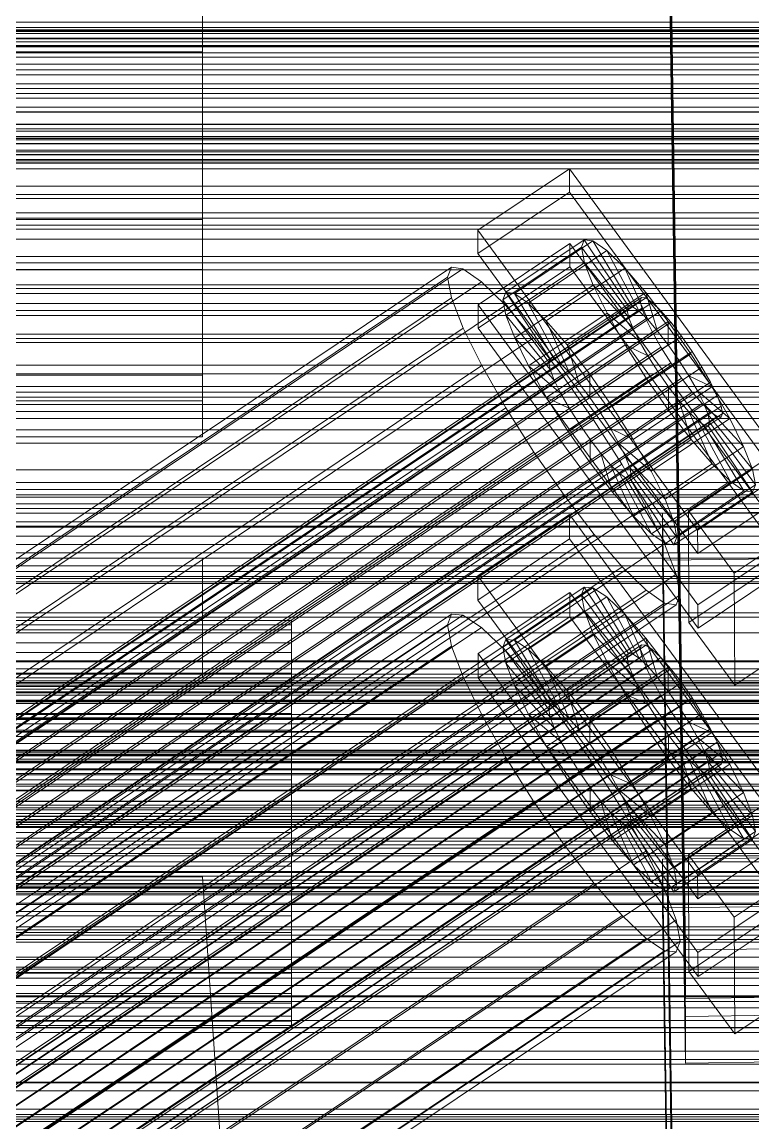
# Model space of a CAD drawing. Header units: millimetres. Extents: x -1970 to 59977, y -65068 to 6837.
# Drawn here: x 277.4 to 369, y -33070.8 to -32932.8 of the extents above; entities that cross this region are included whole.
import ezdxf

# ---------------------------------------------------------------- set-up
doc = ezdxf.new("R2010")
doc.units = ezdxf.units.MM
for name, color, linetype, lineweight in [('frontal_C01', 7, 'Continuous', 0), ('frontal_C02', 7, 'Continuous', 0), ('frontal_C02-briq', 7, 'Continuous', 0), ('frontal_C03', 7, 'Continuous', 0), ('frontal_C03-dry', 7, 'Continuous', 0), ('frontal_mezcladora', 7, 'Continuous', 0), ('frontal_secador', 7, 'Continuous', 0)]:
    doc.layers.add(name, color=color, linetype=linetype, lineweight=lineweight)

msp = doc.modelspace()

# ---------------------------------------------------------------- linework, layer by layer
at = {"layer": 'frontal_C01'}
for p, q in [((360.514, -33049.09), (357.646, -32856.09)), ((360.514, -33055.178), (357.646, -32862.178)), ((-425, -32934.055), (425, -32934.055)), ((450, -32950.066), (-450, -32950.066)), ((-450, -32962.241), (450, -32962.241)), ((334.501, -33002.215), (345.969, -32994.562)), ((345.969, -32994.562), (345.981, -32997.605)), ((345.969, -32994.562), (373.501, -33032.005)), ((345.981, -32997.605), (334.513, -33005.259)), ((373.513, -33035.049), (345.981, -32997.605)), ((334.513, -33005.259), (334.501, -33002.215)), ((362.033, -33039.658), (334.501, -33002.215)), ((338.005, -33010.189), (347.835, -33003.629)), ((339.088, -33010.274), (348.918, -33003.715)), ((347.835, -33003.629), (347.47, -33004.62)), ((348.918, -33003.715), (347.835, -33003.629)), ((347.835, -33003.629), (353.378, -33011.951)), ((350.645, -33004.872), (348.918, -33003.715)), ((348.918, -33003.715), (353.892, -33011.992)), ((334.513, -33005.259), (362.045, -33042.702)), ((334.539, -33011.955), (346.008, -33004.302)), ((337.64, -33011.18), (347.47, -33004.62)), ((340.816, -33011.432), (350.645, -33004.872)), ((346.008, -33004.302), (346.02, -33007.345)), ((346.008, -33004.302), (373.539, -33041.745)), ((347.47, -33004.62), (353.205, -33012.421)), ((347.47, -33004.62), (347.847, -33006.622)), ((352.899, -33007.023), (350.645, -33004.872)), ((350.645, -33004.872), (354.71, -33012.54)), ((338.017, -33013.182), (347.847, -33006.622)), ((347.847, -33006.622), (353.384, -33013.369)), ((347.847, -33006.622), (348.941, -33009.498)), ((-311.15, -33007.822), (311.15, -33007.822)), ((146.872, -33130.047), (331.181, -33007.049)), ((148.32, -33130.162), (332.629, -33007.163)), ((311.15, -33008.375), (311.15, -33007.822)), ((311.15, -33007.822), (311.15, -33008.999)), ((331.181, -33007.049), (330.692, -33008.374)), ((332.629, -33007.163), (331.181, -33007.049)), ((334.938, -33008.711), (332.629, -33007.163)), ((346.02, -33007.345), (334.551, -33014.999)), ((343.069, -33013.583), (352.899, -33007.023)), ((373.551, -33044.789), (346.02, -33007.345)), ((355.525, -33010.02), (352.899, -33007.023)), ((352.899, -33007.023), (355.777, -33013.559)), ((-311.15, -33008.375), (311.15, -33008.375)), ((-311.15, -33008.999), (311.15, -33008.999)), ((146.383, -33131.373), (330.692, -33008.374)), ((150.629, -33131.709), (334.938, -33008.711)), ((311.15, -33010.618), (311.15, -33008.375)), ((311.15, -33008.999), (311.15, -33011.824)), ((330.692, -33008.374), (331.197, -33011.051)), ((337.95, -33011.586), (334.938, -33008.711)), ((339.111, -33016.058), (348.941, -33009.498)), ((348.941, -33009.498), (353.902, -33014.731)), ((348.941, -33009.498), (350.678, -33013.051)), ((-311.15, -33010.618), (311.15, -33010.618)), ((141.218, -33153.536), (355.017, -33010.858)), ((141.731, -33153.577), (355.53, -33010.899)), ((311.15, -33014.401), (311.15, -33010.618)), ((337.64, -33011.18), (338.005, -33010.189)), ((343.549, -33018.511), (338.005, -33010.189)), ((338.005, -33010.189), (339.088, -33010.274)), ((344.062, -33018.552), (339.088, -33010.274)), ((339.088, -33010.274), (340.816, -33011.432)), ((345.695, -33016.58), (355.525, -33010.02)), ((355.017, -33010.858), (354.844, -33011.328)), ((355.53, -33010.899), (355.017, -33010.858)), ((358.345, -33013.659), (355.525, -33010.02)), ((355.525, -33010.02), (357.021, -33014.979)), ((356.348, -33011.447), (355.53, -33010.899)), ((-311.15, -33011.824), (311.15, -33011.824)), ((141.045, -33154.006), (354.844, -33011.328)), ((141.224, -33154.954), (355.022, -33012.276)), ((142.549, -33154.125), (356.348, -33011.447)), ((146.887, -33134.049), (331.197, -33011.051)), ((153.641, -33134.584), (337.95, -33011.586)), ((311.15, -33011.824), (311.15, -33016.106)), ((331.197, -33011.051), (332.659, -33014.895)), ((334.551, -33014.999), (334.539, -33011.955)), ((362.071, -33049.398), (334.539, -33011.955)), ((343.376, -33018.981), (337.64, -33011.18)), ((338.017, -33013.182), (337.64, -33011.18)), ((341.461, -33015.592), (337.95, -33011.586)), ((344.88, -33019.1), (340.816, -33011.432)), ((340.816, -33011.432), (343.069, -33013.583)), ((353.378, -33011.951), (343.549, -33018.511)), ((353.892, -33011.992), (344.062, -33018.552)), ((353.205, -33012.421), (353.378, -33011.951)), ((353.378, -33011.951), (353.892, -33011.992)), ((353.892, -33011.992), (354.71, -33012.54)), ((354.844, -33011.328), (355.022, -33012.276)), ((355.022, -33012.276), (355.541, -33013.638)), ((357.415, -33012.466), (356.348, -33011.447)), ((141.742, -33156.316), (355.541, -33013.638)), ((143.617, -33155.144), (357.415, -33012.466)), ((343.554, -33019.929), (338.017, -33013.182)), ((339.111, -33016.058), (338.017, -33013.182)), ((340.848, -33019.611), (350.678, -33013.051)), ((345.947, -33020.119), (343.069, -33013.583)), ((343.069, -33013.583), (345.695, -33016.58)), ((353.205, -33012.421), (343.376, -33018.981)), ((353.384, -33013.369), (343.554, -33019.929)), ((354.71, -33012.54), (344.88, -33019.1)), ((355.777, -33013.559), (345.947, -33020.119)), ((358.345, -33013.659), (348.515, -33020.219)), ((350.678, -33013.051), (354.725, -33016.415)), ((350.678, -33013.051), (352.938, -33017.04)), ((353.384, -33013.369), (353.205, -33012.421)), ((353.902, -33014.731), (353.384, -33013.369)), ((354.71, -33012.54), (355.777, -33013.559)), ((355.541, -33013.638), (356.363, -33015.321)), ((355.777, -33013.559), (357.021, -33014.979)), ((358.659, -33013.885), (357.415, -33012.466)), ((358.357, -33016.702), (358.345, -33013.659)), ((361.166, -33017.692), (358.345, -33013.659)), ((-311.15, -33014.401), (311.15, -33014.401)), ((144.861, -33156.563), (358.659, -33013.885)), ((148.35, -33137.893), (332.659, -33014.895)), ((311.15, -33019.464), (311.15, -33014.401)), ((332.659, -33014.895), (334.981, -33019.645)), ((334.551, -33014.999), (362.083, -33052.442)), ((353.902, -33014.731), (344.073, -33021.291)), ((357.021, -33014.979), (347.191, -33021.539)), ((354.725, -33016.415), (353.902, -33014.731)), ((357.021, -33014.979), (358.357, -33016.702)), ((359.995, -33015.609), (358.659, -33013.885)), ((-311.15, -33016.106), (311.15, -33016.106)), ((142.565, -33157.999), (356.363, -33015.321)), ((359.995, -33015.609), (146.196, -33158.287)), ((157.152, -33138.591), (341.461, -33015.592)), ((311.15, -33016.106), (311.15, -33021.552)), ((344.073, -33021.291), (339.111, -33016.058)), ((340.848, -33019.611), (339.111, -33016.058)), ((345.231, -33020.457), (341.461, -33015.592)), ((354.725, -33016.415), (344.895, -33022.974)), ((355.796, -33018.304), (354.725, -33016.415)), ((356.363, -33015.321), (357.434, -33017.211)), ((361.332, -33017.52), (359.995, -33015.609)), ((143.635, -33159.888), (357.434, -33017.211)), ((147.533, -33160.197), (361.332, -33017.52)), ((343.108, -33023.599), (352.938, -33017.04)), ((347.191, -33021.539), (345.695, -33016.58)), ((345.695, -33016.58), (348.515, -33020.219)), ((348.527, -33023.262), (358.357, -33016.702)), ((351.336, -33024.252), (361.166, -33017.692)), ((352.938, -33017.04), (355.796, -33018.304)), ((352.938, -33017.04), (355.569, -33021.192)), ((357.434, -33017.211), (358.68, -33019.178)), ((358.357, -33016.702), (359.693, -33018.613)), ((361.166, -33017.692), (359.693, -33018.613)), ((363.797, -33021.844), (361.166, -33017.692)), ((362.578, -33019.487), (361.332, -33017.52)), ((144.881, -33161.855), (358.68, -33019.178)), ((343.549, -33018.511), (343.376, -33018.981)), ((343.376, -33018.981), (343.554, -33019.929)), ((344.062, -33018.552), (343.549, -33018.511)), ((344.88, -33019.1), (344.062, -33018.552)), ((345.947, -33020.119), (344.88, -33019.1)), ((355.796, -33018.304), (345.966, -33024.864)), ((359.693, -33018.613), (349.863, -33025.173)), ((357.042, -33020.271), (355.796, -33018.304)), ((358.68, -33019.178), (360.017, -33021.088)), ((359.693, -33018.613), (360.939, -33020.58)), ((-450, -33020.215), (450, -33020.215)), ((-311.15, -33019.464), (311.15, -33019.464)), ((148.779, -33162.164), (362.578, -33019.487)), ((150.672, -33142.643), (334.981, -33019.645)), ((345.231, -33020.457), (160.922, -33143.455)), ((311.15, -33025.462), (311.15, -33019.464)), ((334.981, -33019.645), (338.003, -33024.977)), ((344.895, -33022.974), (340.848, -33019.611)), ((343.108, -33023.599), (340.848, -33019.611)), ((343.554, -33019.929), (344.073, -33021.291)), ((349.002, -33025.849), (345.231, -33020.457)), ((347.191, -33021.539), (345.947, -33020.119)), ((357.042, -33020.271), (347.212, -33026.831)), ((348.515, -33020.219), (348.527, -33023.262)), ((348.515, -33020.219), (351.336, -33024.252)), ((360.939, -33020.58), (351.109, -33027.14)), ((355.569, -33021.192), (357.042, -33020.271)), ((358.378, -33022.181), (357.042, -33020.271)), ((363.797, -33021.844), (360.939, -33020.58)), ((360.939, -33020.58), (362.01, -33022.469)), ((363.648, -33021.376), (362.578, -33019.487)), ((-311.15, -33021.552), (311.15, -33021.552)), ((146.218, -33163.766), (360.017, -33021.088)), ((149.85, -33164.054), (363.648, -33021.376)), ((311.15, -33021.552), (311.15, -33027.791)), ((344.073, -33021.291), (344.895, -33022.974)), ((345.739, -33027.752), (355.569, -33021.192)), ((348.527, -33023.262), (347.191, -33021.539)), ((353.967, -33028.404), (363.797, -33021.844)), ((355.569, -33021.192), (358.39, -33025.225)), ((360.017, -33021.088), (361.352, -33022.812)), ((364.471, -33023.059), (363.648, -33021.376)), ((366.057, -33025.833), (363.797, -33021.844)), ((147.554, -33165.49), (361.352, -33022.812)), ((150.672, -33165.737), (364.471, -33023.059)), ((344.895, -33022.974), (345.966, -33024.864)), ((349.863, -33025.173), (348.527, -33023.262)), ((358.378, -33022.181), (348.548, -33028.741)), ((362.01, -33022.469), (352.18, -33029.029)), ((358.39, -33025.225), (358.378, -33022.181)), ((359.714, -33023.905), (358.378, -33022.181)), ((361.352, -33022.812), (362.596, -33024.231)), ((366.057, -33025.833), (362.01, -33022.469)), ((362.01, -33022.469), (362.833, -33024.152)), ((364.989, -33024.421), (364.471, -33023.059)), ((-440, -33024.204), (440, -33024.204)), ((-440, -33024.399), (440, -33024.399)), ((-440, -33024.62), (440, -33024.62)), ((148.798, -33166.909), (362.596, -33024.231)), ((151.191, -33167.099), (364.989, -33024.421)), ((345.966, -33024.864), (343.108, -33023.599)), ((345.739, -33027.752), (343.108, -33023.599)), ((349.863, -33025.173), (351.336, -33024.252)), ((359.714, -33023.905), (349.884, -33030.465)), ((351.336, -33024.252), (353.967, -33028.404)), ((362.833, -33024.152), (353.003, -33030.712)), ((361.21, -33028.864), (359.714, -33023.905)), ((360.958, -33025.325), (359.714, -33023.905)), ((362.596, -33024.231), (363.664, -33025.25)), ((367.794, -33029.386), (362.833, -33024.152)), ((362.833, -33024.152), (363.351, -33025.514)), ((365.168, -33025.369), (364.989, -33024.421)), ((-440, -33025.194), (440, -33025.194)), ((-440, -33025.622), (440, -33025.622)), ((311.15, -33025.462), (-311.15, -33025.462)), ((149.865, -33167.928), (363.664, -33025.25)), ((150.683, -33168.476), (364.482, -33025.798)), ((151.196, -33168.517), (364.995, -33025.839)), ((151.369, -33168.047), (365.168, -33025.369)), ((153.694, -33147.975), (338.003, -33024.977)), ((164.693, -33148.847), (349.002, -33025.849)), ((311.15, -33031.988), (311.15, -33025.462)), ((338.003, -33024.977), (341.52, -33030.528)), ((345.966, -33024.864), (347.212, -33026.831)), ((348.56, -33031.785), (358.39, -33025.225)), ((352.519, -33031.4), (349.002, -33025.849)), ((351.109, -33027.14), (349.863, -33025.173)), ((360.958, -33025.325), (351.128, -33031.885)), ((363.351, -33025.514), (353.521, -33032.074)), ((356.228, -33032.393), (366.057, -33025.833)), ((358.39, -33025.225), (361.21, -33028.864)), ((363.836, -33031.861), (360.958, -33025.325)), ((362.025, -33026.343), (360.958, -33025.325)), ((368.888, -33032.262), (363.351, -33025.514)), ((363.351, -33025.514), (363.53, -33026.463)), ((363.664, -33025.25), (364.482, -33025.798)), ((364.482, -33025.798), (364.995, -33025.839)), ((364.995, -33025.839), (365.168, -33025.369)), ((367.794, -33029.386), (366.057, -33025.833)), ((-440, -33026.535), (440, -33026.535)), ((-440, -33027.139), (440, -33027.139)), ((347.212, -33026.831), (345.739, -33027.752)), ((347.212, -33026.831), (348.548, -33028.741)), ((352.18, -33029.029), (351.109, -33027.14)), ((351.109, -33027.14), (353.967, -33028.404)), ((362.025, -33026.343), (352.196, -33032.903)), ((362.843, -33026.892), (353.014, -33033.452)), ((363.357, -33026.932), (353.527, -33033.492)), ((363.53, -33026.463), (353.7, -33033.022)), ((366.09, -33034.012), (362.025, -33026.343)), ((362.843, -33026.892), (362.025, -33026.343)), ((367.817, -33035.169), (362.843, -33026.892)), ((363.357, -33026.932), (362.843, -33026.892)), ((363.53, -33026.463), (363.357, -33026.932)), ((368.9, -33035.255), (363.357, -33026.932)), ((369.265, -33034.263), (363.53, -33026.463)), ((-440, -33028.329), (440, -33028.329)), ((-311.15, -33027.791), (311.15, -33027.791)), ((311.15, -33027.791), (311.15, -33034.399)), ((348.56, -33031.785), (345.739, -33027.752)), ((348.548, -33028.741), (348.56, -33031.785)), ((348.548, -33028.741), (349.884, -33030.465)), ((351.38, -33035.424), (361.21, -33028.864)), ((353.967, -33028.404), (356.228, -33032.393)), ((361.21, -33028.864), (363.836, -33031.861)), ((-440, -33029.068), (440, -33029.068)), ((353.003, -33030.712), (352.18, -33029.029)), ((352.18, -33029.029), (356.228, -33032.393)), ((357.964, -33035.946), (367.794, -33029.386)), ((360.882, -33037.185), (372.35, -33029.532)), ((368.888, -33032.262), (367.794, -33029.386)), ((440, -33030.454), (-440, -33030.454)), ((-440, -33031.279), (440, -33031.279)), ((157.211, -33153.526), (341.52, -33030.528)), ((168.21, -33154.398), (352.519, -33031.4)), ((341.52, -33030.528), (345.291, -33035.92)), ((349.884, -33030.465), (351.38, -33035.424)), ((349.884, -33030.465), (351.128, -33031.885)), ((355.541, -33036.732), (352.519, -33031.4)), ((353.521, -33032.074), (353.003, -33030.712)), ((353.003, -33030.712), (357.964, -33035.946)), ((450, -33032.39), (-450, -33032.39)), ((-440, -33032.766), (440, -33032.766)), ((-311.15, -33031.988), (311.15, -33031.988)), ((311.15, -33038.595), (311.15, -33031.988)), ((351.38, -33035.424), (348.56, -33031.785)), ((351.128, -33031.885), (354.006, -33038.421)), ((351.128, -33031.885), (352.196, -33032.903)), ((352.196, -33032.903), (356.26, -33040.571)), ((352.196, -33032.903), (353.014, -33033.452)), ((353.7, -33033.022), (353.521, -33032.074)), ((353.521, -33032.074), (359.058, -33038.821)), ((353.527, -33033.492), (353.7, -33033.022)), ((353.7, -33033.022), (359.436, -33040.823)), ((354.006, -33038.421), (363.836, -33031.861)), ((356.228, -33032.393), (357.964, -33035.946)), ((359.058, -33038.821), (368.888, -33032.262)), ((373.501, -33032.005), (362.033, -33039.658)), ((363.836, -33031.861), (366.09, -33034.012)), ((369.265, -33034.263), (368.888, -33032.262)), ((-440, -33033.621), (440, -33033.621)), ((-311.15, -33034.399), (311.15, -33034.399)), ((311.15, -33034.399), (311.15, -33040.925)), ((353.014, -33033.452), (357.987, -33041.729)), ((353.014, -33033.452), (353.527, -33033.492)), ((353.527, -33033.492), (359.07, -33041.815)), ((356.26, -33040.571), (366.09, -33034.012)), ((359.436, -33040.823), (369.265, -33034.263)), ((366.09, -33034.012), (367.817, -33035.169)), ((368.9, -33035.255), (369.265, -33034.263)), ((-440, -33035.108), (440, -33035.108)), ((354.006, -33038.421), (351.38, -33035.424)), ((357.987, -33041.729), (367.817, -33035.169)), ((359.07, -33041.815), (368.9, -33035.255)), ((362.045, -33042.702), (373.513, -33035.049)), ((367.817, -33035.169), (368.9, -33035.255)), ((-440, -33035.933), (440, -33035.933)), ((160.982, -33158.918), (345.291, -33035.92)), ((171.232, -33159.73), (355.541, -33036.732)), ((345.291, -33035.92), (349.061, -33040.784)), ((357.863, -33041.482), (355.541, -33036.732)), ((357.964, -33035.946), (359.058, -33038.821)), ((360.939, -33051.795), (360.882, -33037.185)), ((366.618, -33044.986), (360.882, -33037.185)), ((-440, -33037.318), (440, -33037.318)), ((-440, -33038.058), (440, -33038.058)), ((-311.15, -33038.595), (311.15, -33038.595)), ((311.15, -33044.835), (311.15, -33038.595)), ((356.26, -33040.571), (354.006, -33038.421)), ((357.646, -33037.741), (375.644, -33037.498)), ((357.646, -33043.829), (357.646, -33037.741)), ((360.514, -33230.741), (357.646, -33037.741)), ((378.086, -33037.333), (366.618, -33044.986)), ((-440, -33039.248), (440, -33039.248)), ((-440, -33039.852), (440, -33039.852)), ((359.058, -33038.821), (359.436, -33040.823)), ((362.033, -33039.658), (362.045, -33042.702)), ((-440, -33040.765), (440, -33040.765)), ((-440, -33041.192), (440, -33041.192)), ((-311.15, -33040.925), (311.15, -33040.925)), ((164.752, -33163.782), (349.061, -33040.784)), ((311.15, -33040.925), (311.15, -33046.923)), ((349.061, -33040.784), (352.572, -33044.791)), ((357.987, -33041.729), (356.26, -33040.571)), ((359.436, -33040.823), (359.07, -33041.815)), ((-440, -33041.766), (440, -33041.766)), ((-440, -33041.988), (440, -33041.988)), ((-440, -33042.183), (440, -33042.183)), ((173.554, -33164.48), (357.863, -33041.482)), ((359.326, -33045.326), (357.863, -33041.482)), ((359.07, -33041.815), (357.987, -33041.729)), ((373.539, -33041.745), (362.071, -33049.398)), ((-425, -33043.4), (425, -33043.4)), ((375.644, -33043.586), (357.646, -33043.829)), ((360.514, -33236.829), (357.646, -33043.829)), ((372.408, -33044.142), (360.939, -33051.795)), ((-311.15, -33044.835), (311.15, -33044.835)), ((168.263, -33167.789), (352.572, -33044.791)), ((175.016, -33168.324), (359.326, -33045.326)), ((311.15, -33050.281), (311.15, -33044.835)), ((352.572, -33044.791), (355.584, -33047.666)), ((359.83, -33048.002), (359.326, -33045.326)), ((362.083, -33052.442), (373.551, -33044.789)), ((366.618, -33044.986), (366.675, -33059.596)), ((-311.15, -33046.923), (311.15, -33046.923)), ((171.275, -33170.664), (355.584, -33047.666)), ((175.521, -33171), (359.83, -33048.002)), ((311.15, -33046.923), (311.15, -33051.986)), ((355.584, -33047.666), (357.893, -33049.213)), ((359.341, -33049.328), (359.83, -33048.002)), ((173.584, -33172.212), (357.893, -33049.213)), ((175.032, -33172.326), (359.341, -33049.328)), ((357.893, -33049.213), (359.341, -33049.328)), ((378.512, -33048.848), (360.514, -33049.09)), ((360.514, -33049.09), (360.514, -33055.178)), ((362.071, -33049.398), (362.083, -33052.442)), ((-311.15, -33050.281), (311.15, -33050.281)), ((311.15, -33054.563), (311.15, -33050.281)), ((-311.15, -33051.986), (311.15, -33051.986)), ((311.15, -33051.986), (311.15, -33055.769)), ((360.939, -33051.795), (366.675, -33059.596)), ((366.675, -33059.596), (378.143, -33051.943)), ((450, -33053.554), (-450, -33053.554)), ((425, -33054.831), (-425, -33054.831)), ((-311.15, -33054.563), (311.15, -33054.563)), ((311.15, -33057.388), (311.15, -33054.563)), ((360.514, -33055.178), (378.512, -33054.935)), ((-311.15, -33055.769), (311.15, -33055.769)), ((311.15, -33055.769), (311.15, -33058.012)), ((-311.15, -33057.388), (311.15, -33057.388)), ((311.15, -33058.565), (311.15, -33057.388)), ((425, -33058.862), (-425, -33058.862)), ((-311.15, -33058.012), (311.15, -33058.012)), ((-311.15, -33058.565), (311.15, -33058.565)), ((311.15, -33058.012), (311.15, -33058.565)), ((-450, -33065.73), (450, -33065.73)), ((-425, -33070.293), (425, -33070.293))]:
    msp.add_line(p, q, dxfattribs=at)
at = {"layer": 'frontal_C02'}
for p, q in [((360.514, -33057.42), (357.646, -32863.652)), ((360.514, -33063.265), (357.646, -32869.498)), ((300, -32936.569), (300, -32900.308)), ((300, -32927.714), (300, -32957.599)), ((425, -32935.971), (-425, -32935.971)), ((300, -32936.569), (-300, -32936.569)), ((300, -32963.86), (300, -32936.569)), ((-425, -32947.447), (425, -32947.447)), ((334.501, -32958.916), (345.969, -32951.233)), ((345.969, -32951.233), (345.981, -32954.155)), ((345.969, -32951.233), (373.501, -32988.826)), ((345.981, -32954.155), (334.513, -32961.839)), ((373.513, -32991.748), (345.981, -32954.155)), ((300, -32957.599), (-300, -32957.599)), ((300, -32957.599), (300, -32977.08)), ((334.513, -32961.839), (334.501, -32958.916)), ((362.033, -32996.509), (334.501, -32958.916)), ((334.539, -32968.269), (346.008, -32960.585)), ((337.64, -32967.638), (347.47, -32961.052)), ((338.005, -32966.708), (347.835, -32960.122)), ((339.088, -32966.855), (348.918, -32960.269)), ((346.008, -32960.585), (346.02, -32963.508)), ((346.008, -32960.585), (373.539, -32998.178)), ((347.835, -32960.122), (347.47, -32961.052)), ((347.47, -32961.052), (353.205, -32968.884)), ((347.47, -32961.052), (347.847, -32962.996)), ((348.918, -32960.269), (347.835, -32960.122)), ((347.835, -32960.122), (353.378, -32968.443)), ((350.645, -32961.484), (348.918, -32960.269)), ((348.918, -32960.269), (353.892, -32968.513)), ((334.513, -32961.839), (362.045, -32999.432)), ((340.816, -32968.07), (350.645, -32961.484)), ((352.899, -32963.683), (350.645, -32961.484)), ((350.645, -32961.484), (354.71, -32969.088)), ((300, -32963.86), (-300, -32963.86)), ((146.872, -33087.061), (331.181, -32963.577)), ((148.32, -33087.258), (332.629, -32963.774)), ((300, -32980.321), (300, -32963.86)), ((331.181, -32963.577), (330.692, -32964.821)), ((332.629, -32963.774), (331.181, -32963.577)), ((334.938, -32965.398), (332.629, -32963.774)), ((346.02, -32963.508), (334.551, -32971.191)), ((338.017, -32969.582), (347.847, -32962.996)), ((343.069, -32970.269), (352.899, -32963.683)), ((373.551, -33001.101), (346.02, -32963.508)), ((347.847, -32962.996), (353.384, -32969.805)), ((347.847, -32962.996), (348.941, -32965.822)), ((355.525, -32966.717), (352.899, -32963.683)), ((352.899, -32963.683), (355.777, -32970.13)), ((146.383, -33088.305), (330.692, -32964.821)), ((150.629, -33088.882), (334.938, -32965.398)), ((330.692, -32964.821), (331.197, -32967.42)), ((337.95, -32968.338), (334.938, -32965.398)), ((337.64, -32967.638), (338.005, -32966.708)), ((343.549, -32975.029), (338.005, -32966.708)), ((338.005, -32966.708), (339.088, -32966.855)), ((344.062, -32975.099), (339.088, -32966.855)), ((339.088, -32966.855), (340.816, -32968.07)), ((339.111, -32972.408), (348.941, -32965.822)), ((345.695, -32973.303), (355.525, -32966.717)), ((348.941, -32965.822), (353.902, -32971.143)), ((348.941, -32965.822), (350.678, -32969.337)), ((358.345, -32970.379), (355.525, -32966.717)), ((355.525, -32966.717), (357.021, -32971.567)), ((141.045, -33111.028), (354.844, -32967.786)), ((141.218, -33110.587), (355.017, -32967.346)), ((141.731, -33110.657), (355.53, -32967.415)), ((142.549, -33111.232), (356.348, -32967.991)), ((146.887, -33090.904), (331.197, -32967.42)), ((331.197, -32967.42), (332.659, -32971.198)), ((334.551, -32971.191), (334.539, -32968.269)), ((362.071, -33005.862), (334.539, -32968.269)), ((343.376, -32975.47), (337.64, -32967.638)), ((338.017, -32969.582), (337.64, -32967.638)), ((344.88, -32975.674), (340.816, -32968.07)), ((340.816, -32968.07), (343.069, -32970.269)), ((355.017, -32967.346), (354.844, -32967.786)), ((354.844, -32967.786), (355.022, -32968.707)), ((355.53, -32967.415), (355.017, -32967.346)), ((356.348, -32967.991), (355.53, -32967.415)), ((357.415, -32969.033), (356.348, -32967.991)), ((141.224, -33111.949), (355.022, -32968.707)), ((143.617, -33112.274), (357.415, -32969.033)), ((153.641, -33091.822), (337.95, -32968.338)), ((341.461, -32972.394), (337.95, -32968.338)), ((343.554, -32976.391), (338.017, -32969.582)), ((339.111, -32972.408), (338.017, -32969.582)), ((340.848, -32975.923), (350.678, -32969.337)), ((353.205, -32968.884), (343.376, -32975.47)), ((353.378, -32968.443), (343.549, -32975.029)), ((353.892, -32968.513), (344.062, -32975.099)), ((354.71, -32969.088), (344.88, -32975.674)), ((350.678, -32969.337), (354.725, -32972.808)), ((350.678, -32969.337), (352.938, -32973.301)), ((353.205, -32968.884), (353.378, -32968.443)), ((353.384, -32969.805), (353.205, -32968.884)), ((353.378, -32968.443), (353.892, -32968.513)), ((353.892, -32968.513), (354.71, -32969.088)), ((354.71, -32969.088), (355.777, -32970.13)), ((355.022, -32968.707), (355.541, -32970.046)), ((358.659, -32970.47), (357.415, -32969.033)), ((141.742, -33113.287), (355.541, -32970.046)), ((144.861, -33113.711), (358.659, -32970.47)), ((345.947, -32976.716), (343.069, -32970.269)), ((343.069, -32970.269), (345.695, -32973.303)), ((353.384, -32969.805), (343.554, -32976.391)), ((355.777, -32970.13), (345.947, -32976.716)), ((358.345, -32970.379), (348.515, -32976.965)), ((353.902, -32971.143), (353.384, -32969.805)), ((355.541, -32970.046), (356.363, -32971.711)), ((355.777, -32970.13), (357.021, -32971.567)), ((358.357, -32973.302), (358.345, -32970.379)), ((361.166, -32974.42), (358.345, -32970.379)), ((359.995, -32972.204), (358.659, -32970.47)), ((142.565, -33114.952), (356.363, -32971.711)), ((359.995, -32972.204), (146.196, -33115.446)), ((148.35, -33094.682), (332.659, -32971.198)), ((157.152, -33095.878), (341.461, -32972.394)), ((332.659, -32971.198), (334.981, -32975.896)), ((334.551, -32971.191), (362.083, -33008.784)), ((344.073, -32977.729), (339.111, -32972.408)), ((340.848, -32975.923), (339.111, -32972.408)), ((345.231, -32977.29), (341.461, -32972.394)), ((353.902, -32971.143), (344.073, -32977.729)), ((357.021, -32971.567), (347.191, -32978.153)), ((354.725, -32972.808), (353.902, -32971.143)), ((356.363, -32971.711), (357.434, -32973.589)), ((357.021, -32971.567), (358.357, -32973.302)), ((361.332, -32974.118), (359.995, -32972.204)), ((143.635, -33116.83), (357.434, -32973.589)), ((343.108, -32979.887), (352.938, -32973.301)), ((354.725, -32972.808), (344.895, -32979.394)), ((347.191, -32978.153), (345.695, -32973.303)), ((345.695, -32973.303), (348.515, -32976.965)), ((348.527, -32979.888), (358.357, -32973.302)), ((352.938, -32973.301), (355.796, -32974.686)), ((352.938, -32973.301), (355.569, -32977.445)), ((355.796, -32974.686), (354.725, -32972.808)), ((357.434, -32973.589), (358.68, -32975.551)), ((358.357, -32973.302), (359.693, -32975.216)), ((147.533, -33117.36), (361.332, -32974.118)), ((343.549, -32975.029), (343.376, -32975.47)), ((344.062, -32975.099), (343.549, -32975.029)), ((344.88, -32975.674), (344.062, -32975.099)), ((355.796, -32974.686), (345.966, -32981.272)), ((351.336, -32981.006), (361.166, -32974.42)), ((357.042, -32976.649), (355.796, -32974.686)), ((361.166, -32974.42), (359.693, -32975.216)), ((363.797, -32978.564), (361.166, -32974.42)), ((362.578, -32976.081), (361.332, -32974.118)), ((144.881, -33118.793), (358.68, -32975.551)), ((148.779, -33119.323), (362.578, -32976.081)), ((150.672, -33099.38), (334.981, -32975.896)), ((334.981, -32975.896), (338.003, -32981.196)), ((344.895, -32979.394), (340.848, -32975.923)), ((343.108, -32979.887), (340.848, -32975.923)), ((343.376, -32975.47), (343.554, -32976.391)), ((343.554, -32976.391), (344.073, -32977.729)), ((345.947, -32976.716), (344.88, -32975.674)), ((359.693, -32975.216), (349.863, -32981.802)), ((358.68, -32975.551), (360.017, -32977.465)), ((359.693, -32975.216), (360.939, -32977.179)), ((363.648, -32977.959), (362.578, -32976.081)), ((300, -32977.08), (-300, -32977.08)), ((146.218, -33120.707), (360.017, -32977.465)), ((345.231, -32977.29), (160.922, -33100.774)), ((300, -32977.08), (300, -32984.83)), ((344.073, -32977.729), (344.895, -32979.394)), ((349.002, -32982.692), (345.231, -32977.29)), ((345.739, -32984.031), (355.569, -32977.445)), ((347.191, -32978.153), (345.947, -32976.716)), ((357.042, -32976.649), (347.212, -32983.235)), ((348.515, -32976.965), (348.527, -32979.888)), ((348.515, -32976.965), (351.336, -32981.006)), ((360.939, -32977.179), (351.109, -32983.765)), ((355.569, -32977.445), (357.042, -32976.649)), ((355.569, -32977.445), (358.39, -32981.486)), ((358.378, -32978.563), (357.042, -32976.649)), ((360.017, -32977.465), (361.352, -32979.2)), ((363.797, -32978.564), (360.939, -32977.179)), ((360.939, -32977.179), (362.01, -32979.057)), ((147.554, -33122.441), (361.352, -32979.2)), ((149.85, -33121.2), (363.648, -32977.959)), ((348.527, -32979.888), (347.191, -32978.153)), ((358.378, -32978.563), (348.548, -32985.149)), ((362.01, -32979.057), (352.18, -32985.643)), ((353.967, -32985.15), (363.797, -32978.564)), ((358.39, -32981.486), (358.378, -32978.563)), ((359.714, -32980.298), (358.378, -32978.563)), ((361.352, -32979.2), (362.596, -32980.637)), ((366.057, -32982.528), (362.01, -32979.057)), ((362.01, -32979.057), (362.833, -32980.722)), ((364.471, -32979.624), (363.648, -32977.959)), ((366.057, -32982.528), (363.797, -32978.564)), ((300, -32980.321), (-300, -32980.321)), ((148.798, -33123.879), (362.596, -32980.637)), ((150.672, -33122.865), (364.471, -32979.624)), ((300, -32984.83), (300, -32980.321)), ((345.966, -32981.272), (343.108, -32979.887)), ((345.739, -32984.031), (343.108, -32979.887)), ((344.895, -32979.394), (345.966, -32981.272)), ((349.863, -32981.802), (348.527, -32979.888)), ((359.714, -32980.298), (349.884, -32986.883)), ((361.21, -32985.148), (359.714, -32980.298)), ((360.958, -32981.735), (359.714, -32980.298)), ((362.596, -32980.637), (363.664, -32981.679)), ((364.989, -32980.963), (364.471, -32979.624)), ((149.865, -33124.92), (363.664, -32981.679)), ((151.191, -33124.204), (364.989, -32980.963)), ((151.369, -33125.125), (365.168, -32981.884)), ((153.694, -33104.68), (338.003, -32981.196)), ((338.003, -32981.196), (341.52, -32986.736)), ((345.966, -32981.272), (347.212, -32983.235)), ((348.56, -32988.071), (358.39, -32981.486)), ((349.863, -32981.802), (351.336, -32981.006)), ((351.109, -32983.765), (349.863, -32981.802)), ((360.958, -32981.735), (351.128, -32988.321)), ((351.336, -32981.006), (353.967, -32985.15)), ((362.833, -32980.722), (353.003, -32987.307)), ((363.351, -32982.06), (353.521, -32988.646)), ((358.39, -32981.486), (361.21, -32985.148)), ((363.836, -32988.182), (360.958, -32981.735)), ((362.025, -32982.777), (360.958, -32981.735)), ((367.794, -32986.043), (362.833, -32980.722)), ((362.833, -32980.722), (363.351, -32982.06)), ((368.888, -32988.869), (363.351, -32982.06)), ((363.351, -32982.06), (363.53, -32982.981)), ((363.664, -32981.679), (364.482, -32982.254)), ((365.168, -32981.884), (364.989, -32980.963)), ((364.995, -32982.324), (365.168, -32981.884)), ((150.683, -33125.496), (364.482, -32982.254)), ((151.196, -33125.566), (364.995, -32982.324)), ((164.693, -33106.176), (349.002, -32982.692)), ((347.212, -32983.235), (345.739, -32984.031)), ((347.212, -32983.235), (348.548, -32985.149)), ((352.519, -32988.231), (349.002, -32982.692)), ((362.025, -32982.777), (352.196, -32989.362)), ((362.843, -32983.352), (353.014, -32989.938)), ((363.357, -32983.422), (353.527, -32990.008)), ((363.53, -32982.981), (353.7, -32989.567)), ((356.228, -32989.114), (366.057, -32982.528)), ((366.09, -32990.381), (362.025, -32982.777)), ((362.843, -32983.352), (362.025, -32982.777)), ((367.817, -32991.596), (362.843, -32983.352)), ((363.357, -32983.422), (362.843, -32983.352)), ((363.53, -32982.981), (363.357, -32983.422)), ((368.9, -32991.743), (363.357, -32983.422)), ((369.265, -32990.813), (363.53, -32982.981)), ((364.482, -32982.254), (364.995, -32982.324)), ((367.794, -32986.043), (366.057, -32982.528)), ((300, -32984.83), (-300, -32984.83)), ((348.56, -32988.071), (345.739, -32984.031)), ((352.18, -32985.643), (351.109, -32983.765)), ((351.109, -32983.765), (353.967, -32985.15)), ((348.548, -32985.149), (348.56, -32988.071)), ((348.548, -32985.149), (349.884, -32986.883)), ((351.38, -32991.734), (361.21, -32985.148)), ((353.003, -32987.307), (352.18, -32985.643)), ((352.18, -32985.643), (356.228, -32989.114)), ((353.967, -32985.15), (356.228, -32989.114)), ((357.964, -32992.629), (367.794, -32986.043)), ((361.21, -32985.148), (363.836, -32988.182)), ((368.888, -32988.869), (367.794, -32986.043)), ((157.211, -33110.219), (341.52, -32986.736)), ((341.52, -32986.736), (345.291, -32992.137)), ((349.884, -32986.883), (351.38, -32991.734)), ((349.884, -32986.883), (351.128, -32988.321)), ((353.521, -32988.646), (353.003, -32987.307)), ((353.003, -32987.307), (357.964, -32992.629)), ((360.882, -32994.066), (372.35, -32986.383)), ((168.21, -33111.715), (352.519, -32988.231)), ((351.38, -32991.734), (348.56, -32988.071)), ((351.128, -32988.321), (354.006, -32994.768)), ((351.128, -32988.321), (352.196, -32989.362)), ((355.541, -32993.531), (352.519, -32988.231)), ((353.7, -32989.567), (353.521, -32988.646)), ((353.521, -32988.646), (359.058, -32995.455)), ((354.006, -32994.768), (363.836, -32988.182)), ((359.058, -32995.455), (368.888, -32988.869)), ((373.501, -32988.826), (362.033, -32996.509)), ((363.836, -32988.182), (366.09, -32990.381)), ((369.265, -32990.813), (368.888, -32988.869)), ((352.196, -32989.362), (356.26, -32996.967)), ((352.196, -32989.362), (353.014, -32989.938)), ((353.014, -32989.938), (357.987, -32998.182)), ((353.014, -32989.938), (353.527, -32990.008)), ((353.527, -32990.008), (353.7, -32989.567)), ((353.527, -32990.008), (359.07, -32998.329)), ((353.7, -32989.567), (359.436, -32997.399)), ((356.228, -32989.114), (357.964, -32992.629)), ((356.26, -32996.967), (366.09, -32990.381)), ((357.987, -32998.182), (367.817, -32991.596)), ((359.436, -32997.399), (369.265, -32990.813)), ((366.09, -32990.381), (367.817, -32991.596)), ((367.817, -32991.596), (368.9, -32991.743)), ((368.9, -32991.743), (369.265, -32990.813)), ((160.982, -33115.621), (345.291, -32992.137)), ((345.291, -32992.137), (349.061, -32997.033)), ((354.006, -32994.768), (351.38, -32991.734)), ((357.964, -32992.629), (359.058, -32995.455)), ((359.07, -32998.329), (368.9, -32991.743)), ((362.045, -32999.432), (373.513, -32991.748)), ((171.232, -33117.015), (355.541, -32993.531)), ((357.863, -32998.23), (355.541, -32993.531)), ((357.646, -32994.438), (375.644, -32994.194)), ((357.646, -33000.283), (357.646, -32994.438)), ((360.514, -33188.205), (357.646, -32994.438)), ((360.939, -33008.095), (360.882, -32994.066)), ((366.618, -33001.898), (360.882, -32994.066)), ((378.086, -32994.214), (366.618, -33001.898)), ((356.26, -32996.967), (354.006, -32994.768)), ((359.058, -32995.455), (359.436, -32997.399)), ((164.752, -33120.517), (349.061, -32997.033)), ((349.061, -32997.033), (352.572, -33001.089)), ((357.987, -32998.182), (356.26, -32996.967)), ((362.033, -32996.509), (362.045, -32999.432)), ((173.554, -33121.714), (357.863, -32998.23)), ((359.326, -33002.007), (357.863, -32998.23)), ((359.07, -32998.329), (357.987, -32998.182)), ((359.436, -32997.399), (359.07, -32998.329)), ((373.539, -32998.178), (362.071, -33005.862)), ((168.263, -33124.573), (352.572, -33001.089)), ((352.572, -33001.089), (355.584, -33004.029)), ((375.644, -33000.04), (357.646, -33000.283)), ((360.514, -33194.05), (357.646, -33000.283)), ((372.408, -33000.411), (360.939, -33008.095)), ((362.083, -33008.784), (373.551, -33001.101)), ((175.016, -33125.491), (359.326, -33002.007)), ((359.83, -33004.607), (359.326, -33002.007)), ((366.618, -33001.898), (366.675, -33015.927)), ((171.275, -33127.513), (355.584, -33004.029)), ((355.584, -33004.029), (357.893, -33005.653)), ((175.521, -33128.09), (359.83, -33004.607)), ((359.341, -33005.85), (359.83, -33004.607)), ((173.584, -33129.137), (357.893, -33005.653)), ((175.032, -33129.334), (359.341, -33005.85)), ((357.893, -33005.653), (359.341, -33005.85)), ((362.071, -33005.862), (362.083, -33008.784)), ((360.939, -33008.095), (366.675, -33015.927)), ((366.675, -33015.927), (378.143, -33008.243)), ((-425, -33051.909), (425, -33051.909)), ((378.512, -33057.176), (360.514, -33057.42)), ((360.514, -33057.42), (360.514, -33063.265)), ((425, -33063.385), (-425, -33063.385)), ((360.514, -33063.265), (378.512, -33063.022)), ((425, -33066.756), (-425, -33066.756))]:
    msp.add_line(p, q, dxfattribs=at)
at = {"layer": 'frontal_C02-briq'}
for p, q in [((-300, -33039.939), (300, -33039.939)), ((300, -33039.939), (320, -33332.75))]:
    msp.add_line(p, q, dxfattribs=at)
at = {"layer": 'frontal_C03'}
for p, q in [((-1500, -32932.87), (1500, -32932.87)), ((-1500, -32933.528), (1500, -32933.528)), ((1530, -32933.942), (-1530, -32933.942)), ((-1500, -32933.845), (1500, -32933.845)), ((-1500, -32934.891), (1500, -32934.891)), ((-1250, -32934.04), (1250, -32934.04)), ((1250, -32934.294), (-1250, -32934.294)), ((1250, -32934.947), (-1250, -32934.947)), ((-1500, -32935.34), (1500, -32935.34)), ((1250, -32935.772), (-1250, -32935.772)), ((1250, -32935.828), (-1250, -32935.828)), ((-1500, -32936.704), (1500, -32936.704)), ((-1500, -32937.254), (1500, -32937.254)), ((-1500, -32938.841), (1500, -32938.841)), ((1500, -32939.455), (-1500, -32939.455)), ((-1250, -32940.58), (1250, -32940.58)), ((-1500, -32941.158), (1500, -32941.158)), ((-1500, -32941.793), (1500, -32941.793)), ((-1250, -32942.372), (1250, -32942.372)), ((-1500, -32943.497), (1500, -32943.497)), ((-1500, -32944.111), (1500, -32944.111)), ((-1500, -32945.698), (1500, -32945.698)), ((1250, -32945.635), (-1250, -32945.635)), ((-1500, -32946.248), (1500, -32946.248)), ((1250, -32946.516), (-1250, -32946.516)), ((1250, -32947.17), (-1250, -32947.17)), ((-1250, -32947.18), (1250, -32947.18)), ((-1500, -32947.611), (1500, -32947.611)), ((-1500, -32948.06), (1500, -32948.06)), ((-1250, -32948.911), (1250, -32948.911)), ((-1500, -32949.107), (1500, -32949.107)), ((-1500, -32949.424), (1500, -32949.424)), ((-1500, -32950.082), (1500, -32950.082)), ((-1500, -32950.246), (1500, -32950.246)), ((1250, -32949.477), (-1250, -32949.477)), ((-1500, -32950.47), (1500, -32950.47)), ((-1250, -32950.534), (1250, -32950.534)), ((-1250, -32953.392), (1250, -32953.392)), ((1250, -32954.444), (-1250, -32954.444)), ((-1250, -32954.944), (1250, -32954.944)), ((1250, -32956.751), (-1250, -32956.751)), ((1250, -32957.405), (-1250, -32957.405)), ((1250, -32958.286), (-1250, -32958.286)), ((-1250, -32958.792), (1250, -32958.792)), ((-1250, -32960.059), (1250, -32960.059)), ((-1250, -32963.011), (1250, -32963.011)), ((-1250, -32963.907), (1250, -32963.907)), ((-1250, -32965.763), (1250, -32965.763)), ((-1250, -32966.227), (1250, -32966.227)), ((-1250, -32966.86), (1250, -32966.86)), ((1250, -32968.092), (-1250, -32968.092)), ((1250, -32968.974), (-1250, -32968.974)), ((1250, -32969.627), (-1250, -32969.627)), ((1250, -32971.935), (-1250, -32971.935)), ((-1250, -32972.992), (1250, -32972.992)), ((1250, -32975.844), (-1250, -32975.844)), ((1250, -32976.902), (-1250, -32976.902)), ((1250, -32979.209), (-1250, -32979.209)), ((1250, -32979.862), (-1250, -32979.862)), ((1250, -32980.744), (-1250, -32980.744)), ((1530, -32983.942), (-1530, -32983.942)), ((1530, -32988.942), (-1530, -32988.942)), ((1250, -32990.55), (-1250, -32990.55)), ((1250, -32991.431), (-1250, -32991.431)), ((1250, -32992.085), (-1250, -32992.085)), ((-1250, -32992.392), (1250, -32992.392)), ((-1250, -32993.19), (1250, -32993.19)), ((-1250, -32993.774), (1250, -32993.774)), ((1250, -32994.392), (-1250, -32994.392)), ((-1250, -32995.45), (1250, -32995.45)), ((-1250, -32996.112), (1250, -32996.112)), ((-1250, -32997.242), (1250, -32997.242)), ((1250, -32998.302), (-1250, -32998.302)), ((1250, -32999.359), (-1250, -32999.359)), ((-1250, -33000.961), (1250, -33000.961)), ((1250, -33001.667), (-1250, -33001.667)), ((1250, -33002.32), (-1250, -33002.32)), ((-1250, -33002.558), (1250, -33002.558)), ((1250, -33003.201), (-1250, -33003.201)), ((-1250, -33007.405), (1250, -33007.405)), ((-1250, -33009.36), (1250, -33009.36)), ((1250, -33013.008), (-1250, -33013.008)), ((1250, -33013.889), (-1250, -33013.889)), ((1250, -33014.543), (-1250, -33014.543)), ((-1250, -33015.005), (1250, -33015.005)), ((-1268, -33015.378), (1268, -33015.378)), ((-1268, -33015.602), (1268, -33015.602)), ((-1268, -33015.767), (1268, -33015.767)), ((-1268, -33016.424), (1268, -33016.424)), ((-1268, -33016.742), (1268, -33016.742)), ((-1268, -33017.788), (1268, -33017.788)), ((1250, -33016.85), (-1250, -33016.85)), ((1250, -33017.186), (-1250, -33017.186)), ((-1250, -33017.907), (1250, -33017.907)), ((-1268, -33018.237), (1268, -33018.237)), ((-1268, -33019.6), (1268, -33019.6)), ((-1268, -33020.15), (1268, -33020.15)), ((-1268, -33021.738), (1268, -33021.738)), ((1250, -33020.759), (-1250, -33020.759)), ((1250, -33021.817), (-1250, -33021.817)), ((1268, -33022.351), (-1268, -33022.351)), ((-1250, -33023.243), (1250, -33023.243)), ((-1268, -33024.055), (1268, -33024.055)), ((-1268, -33024.69), (1268, -33024.69)), ((1250, -33024.124), (-1250, -33024.124)), ((1250, -33024.778), (-1250, -33024.778)), ((-1250, -33025.502), (1250, -33025.502)), ((1250, -33025.659), (-1250, -33025.659)), ((-1268, -33026.394), (1268, -33026.394)), ((-1268, -33027.007), (1268, -33027.007)), ((-1268, -33028.595), (1268, -33028.595)), ((-1268, -33029.145), (1268, -33029.145)), ((-1268, -33030.508), (1268, -33030.508)), ((-1268, -33030.957), (1268, -33030.957)), ((-1250, -33031.559), (1250, -33031.559)), ((-1268, -33032.003), (1268, -33032.003)), ((-1268, -33032.321), (1268, -33032.321)), ((-1268, -33032.978), (1268, -33032.978)), ((-1268, -33033.143), (1268, -33033.143)), ((-1268, -33033.367), (1268, -33033.367)), ((-1250, -33033.74), (1250, -33033.74)), ((1250, -33035.465), (-1250, -33035.465)), ((1250, -33036.347), (-1250, -33036.347)), ((1250, -33037), (-1250, -33037)), ((1250, -33039.308), (-1250, -33039.308)), ((-1250, -33039.385), (1250, -33039.385)), ((-1250, -33040.365), (1250, -33040.365)), ((-1250, -33041.34), (1250, -33041.34)), ((1250, -33043.217), (-1250, -33043.217)), ((1250, -33044.274), (-1250, -33044.274)), ((-1250, -33046.187), (1250, -33046.187)), ((1250, -33046.582), (-1250, -33046.582)), ((1250, -33047.235), (-1250, -33047.235)), ((-1250, -33047.784), (1250, -33047.784)), ((1250, -33048.117), (-1250, -33048.117)), ((-1250, -33051.504), (1250, -33051.504)), ((-1250, -33052.633), (1250, -33052.633)), ((-1250, -33054.971), (1250, -33054.971)), ((-1250, -33055.555), (1250, -33055.555)), ((-1250, -33056.353), (1250, -33056.353)), ((1250, -33057.923), (-1250, -33057.923)), ((1250, -33058.804), (-1250, -33058.804)), ((1250, -33059.458), (-1250, -33059.458)), ((1250, -33061.765), (-1250, -33061.765)), ((-1250, -33062.823), (1250, -33062.823)), ((1250, -33065.675), (-1250, -33065.675)), ((1250, -33066.732), (-1250, -33066.732)), ((1250, -33069.039), (-1250, -33069.039)), ((1250, -33069.693), (-1250, -33069.693)), ((1250, -33070.574), (-1250, -33070.574))]:
    msp.add_line(p, q, dxfattribs=at)
at = {"layer": 'frontal_C03-dry'}
for p, q in [((-1250, -32938.125), (1250, -32938.125)), ((1250, -32944.125), (-1250, -32944.125)), ((1290, -32947.25), (-1290, -32947.25)), ((1250, -32948.125), (-1250, -32948.125)), ((-1290, -32951.25), (1290, -32951.25)), ((-1250, -32972.5), (1250, -32972.5)), ((1250, -32978.5), (-1250, -32978.5)), ((1290, -32981.625), (-1290, -32981.625)), ((1250, -32982.5), (-1250, -32982.5)), ((-1290, -32985.625), (1290, -32985.625)), ((-1250, -33006.875), (1250, -33006.875)), ((1250, -33012.875), (-1250, -33012.875)), ((1290, -33016), (-1290, -33016)), ((1250, -33016.875), (-1250, -33016.875)), ((-1290, -33020), (1290, -33020)), ((-1250, -33041.25), (1250, -33041.25)), ((1250, -33047.25), (-1250, -33047.25)), ((1250, -33051.25), (-1250, -33051.25))]:
    msp.add_line(p, q, dxfattribs=at)
at = {"layer": 'frontal_mezcladora'}
for p, q in [((275, -33000), (300, -33000)), ((300, -33015), (300, -33000)), ((275, -33015), (300, -33015)), ((575, -33050), (-575, -33050)), ((-575, -33070), (575, -33070))]:
    msp.add_line(p, q, dxfattribs=at)
at = {"layer": 'frontal_secador'}
for p, q in [((1300, -32996), (-1300, -32996)), ((-1400, -33000), (1400, -33000)), ((-1380, -33000), (1380, -33000)), ((-1300, -33000), (1300, -33000)), ((-1380, -33003), (1380, -33003)), ((-1265, -33015), (1265, -33015)), ((-1300, -33016), (1300, -33016)), ((-1265, -33018), (1265, -33018)), ((1300, -33020), (-1300, -33020))]:
    msp.add_line(p, q, dxfattribs=at)

doc.saveas('drawing.dxf')
